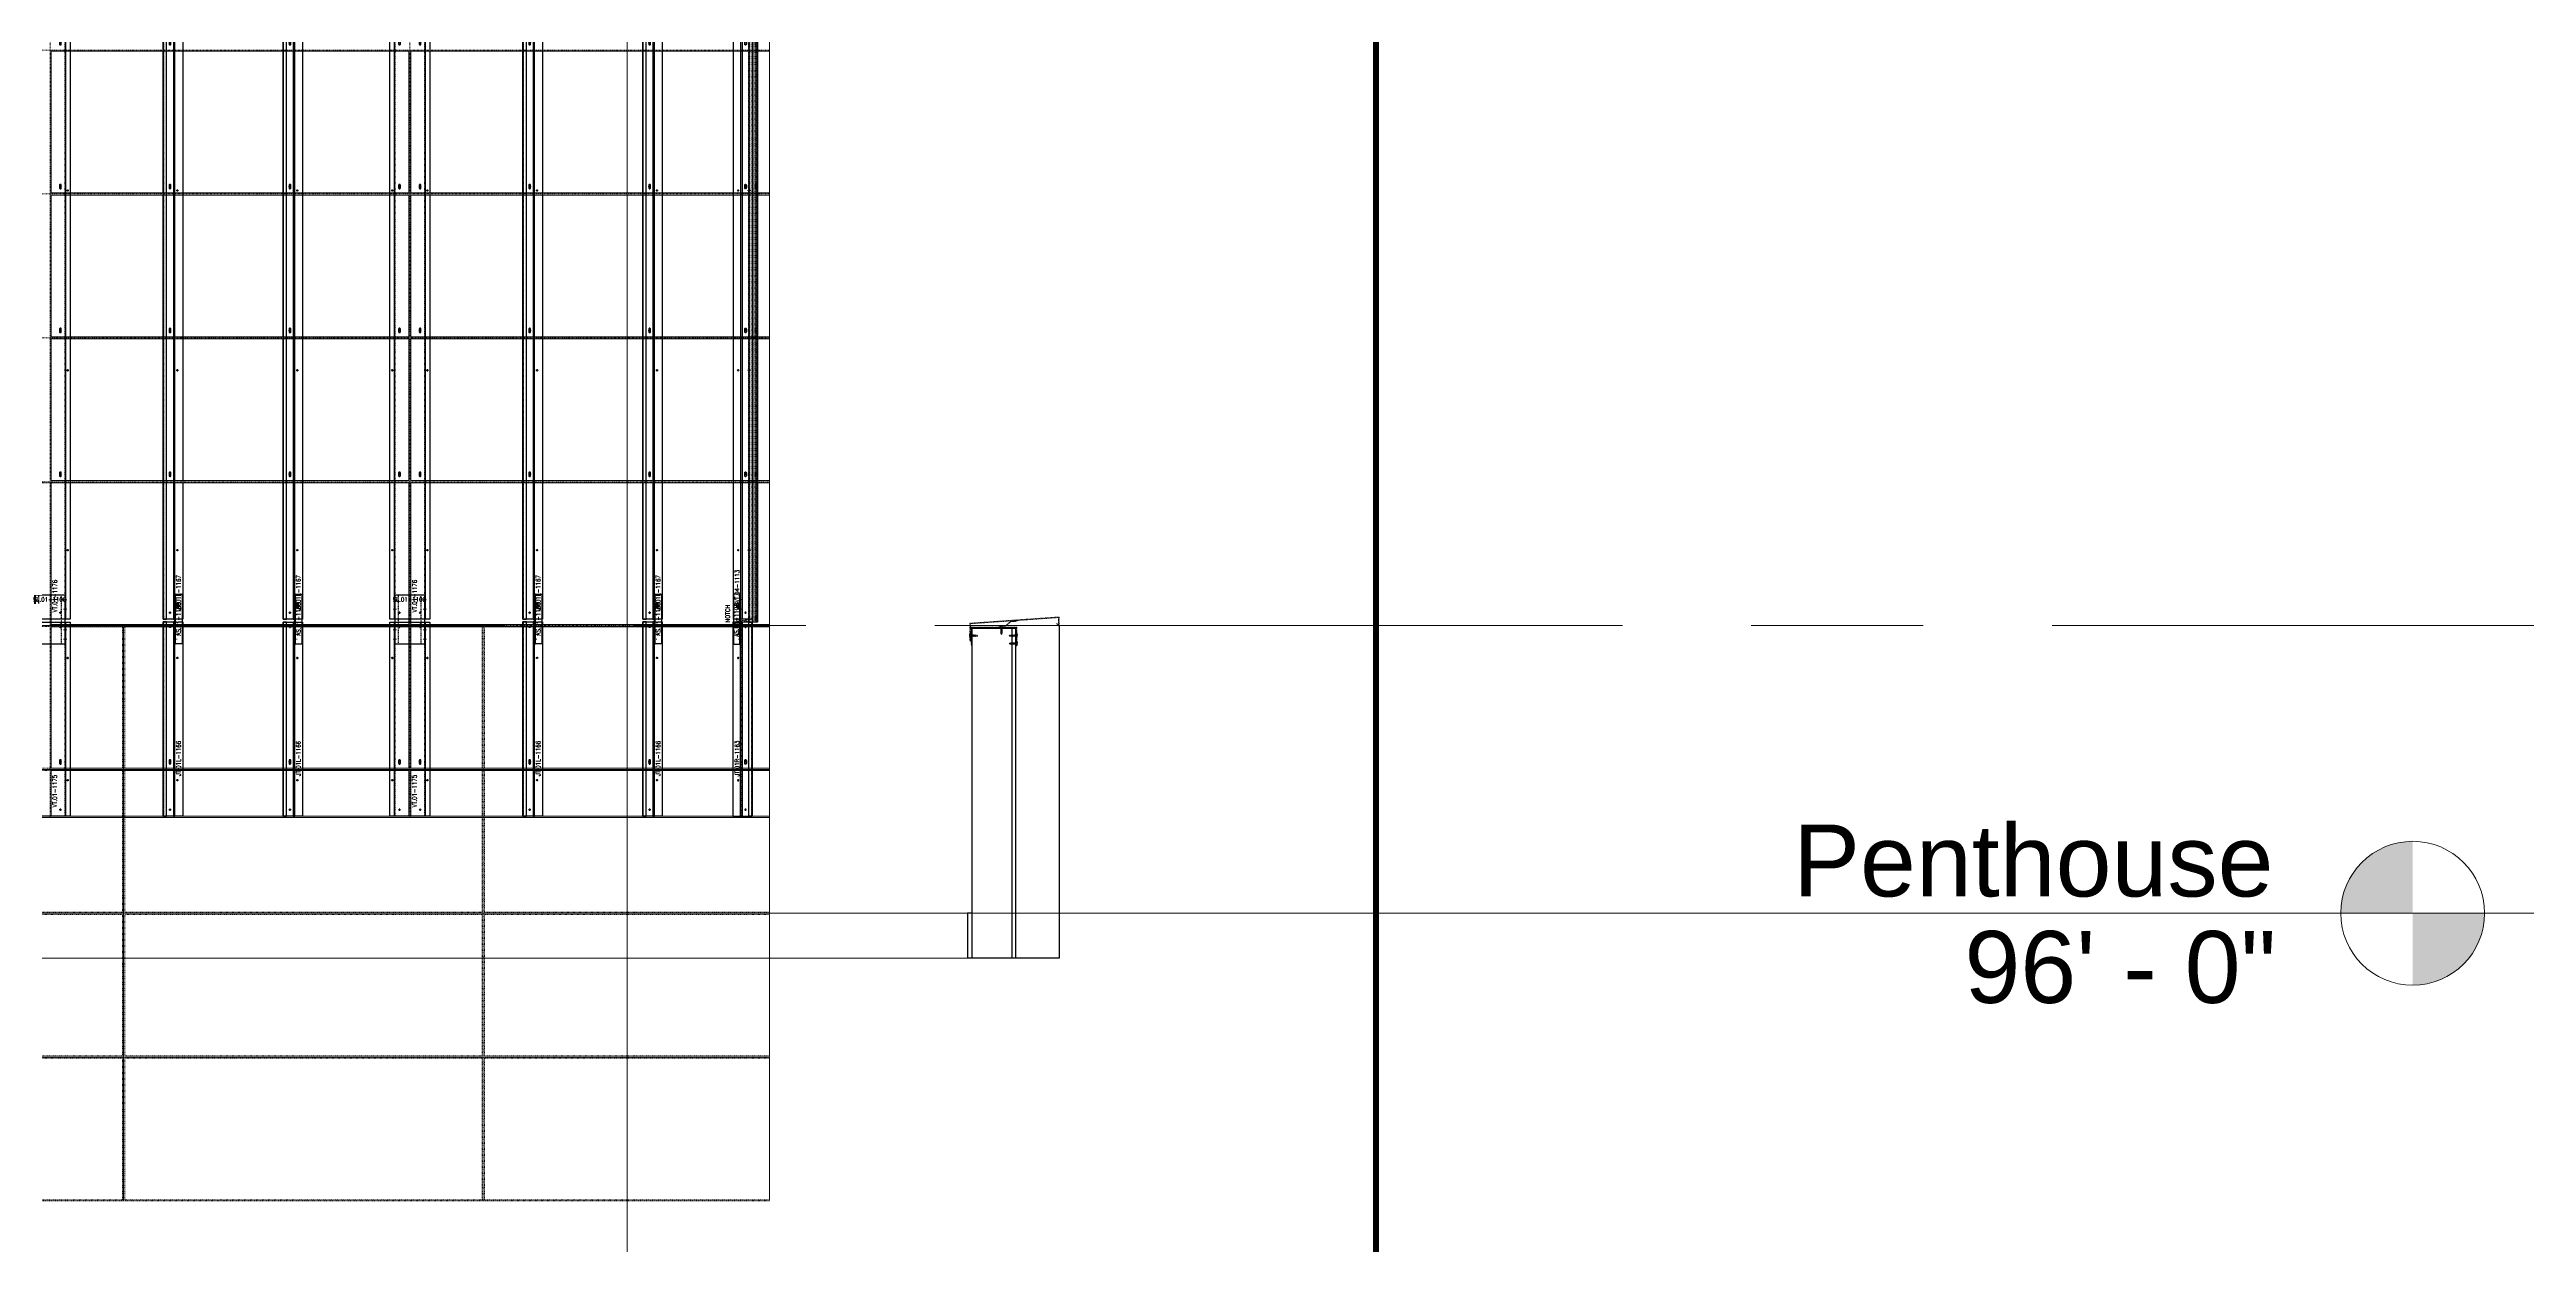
# Model space of a CAD drawing. Header units: inches. Extents: x 841 to 14369, y -4386 to -3225.
# Drawn here: x 3871.4 to 4284.5, y -4094 to -3894.6 of the extents above; entities that cross this region are included whole.
import ezdxf
from ezdxf.xclip import XClip

# ---------------------------------------------------------------- set-up
doc = ezdxf.new("R2010")
doc.units = ezdxf.units.IN
doc.header["$MEASUREMENT"] = 0
doc.header["$XCLIPFRAME"] = 0
for name, pattern in [('NBK_Center', [0.541667, 0.333333, -0.0625, 0.083333, -0.0625]), ('NBK_Center2', [0.270833, 0.166667, -0.03125, 0.041667, -0.03125]), ('NBK_CenterX2', [1.083333, 0.666667, -0.125, 0.166667, -0.125]), ('NBK_Hidden', [0.125, 0.083333, -0.041667]), ('NBK_Hidden2', [0.0625, 0.041667, -0.020833])]:
    doc.linetypes.add(name, pattern=pattern)
doc.layers.get('Defpoints').update_dxf_attribs({"color": 250, "lineweight": 0})
for name, color, linetype, lineweight in [('!Arch2', 8, 'Continuous', 9), ('!Bracket', 11, 'Continuous', 25), ('!Clip - bent', 20, 'Continuous', 25), ('!Dimension', 50, 'Continuous', 5), ('!Extrusion', 140, 'Continuous', 25), ('!Gridline', 112, 'NBK_CenterX2', 5), ('!Hatch', 8, 'Continuous', 5), ('!Linetype_Center', 220, 'NBK_Center', 9), ('!Linetype_Center2', 222, 'NBK_Center2', 9), ('!Linetype_Hidden', 210, 'NBK_Hidden', 9), ('!Misc1', 254, 'Continuous', 5), ('!Misc2', 252, 'NBK_Hidden2', 5), ('!Terracotta', 31, 'Continuous', 20)]:
    doc.layers.add(name, color=color, linetype=linetype, lineweight=lineweight)
doc.styles.add('Arial', font='arial.ttf', dxfattribs={"height": 12})
doc.styles.add('Romans', font='romans.shx', dxfattribs={"width": 0.8})

# ---------------------------------------------------------------- blocks, each defined once
blk = doc.blocks.new('A$C5F5E00A7')
h = blk.add_hatch(color=256)
edge = h.paths.add_edge_path(flags=0)
edge.add_line((2865.84, -258), (2853.84, -258))
edge.add_arc((2865.84, -258), 12, 90, 180, ccw=False)
edge.add_line((2865.84, -246), (2865.84, -258))
h = blk.add_hatch(color=256)
edge = h.paths.add_edge_path(flags=0)
edge.add_line((2865.84, -258), (2853.84, -258))
edge.add_arc((2865.84, -258), 12, 90, 180, ccw=False)
edge.add_line((2865.84, -246), (2865.84, -258))
h = blk.add_hatch(color=256)
edge = h.paths.add_edge_path(flags=0)
edge.add_line((2865.84, -270), (2865.84, -258))
edge.add_line((2865.84, -258), (2877.84, -258))
edge.add_arc((2865.84, -258), 12, 270, 360, ccw=False)
h = blk.add_hatch(color=256)
edge = h.paths.add_edge_path(flags=0)
edge.add_line((2865.84, -270), (2865.84, -258))
edge.add_line((2865.84, -258), (2877.84, -258))
edge.add_arc((2865.84, -258), 12, 270, 360, ccw=False)
for p, q in [((2568, -364.16), (2568, 207.16)), ((2568, -364.16), (2568, 207.16)), ((-187.78, -258), (2853.84, -258)), ((-187.78, -258), (2853.84, -258))]:
    blk.add_line(p, q)
blk.add_circle((2865.84, -258), 12)
blk.add_circle((2865.84, -258), 12)
at = {"char_height": 12, "attachment_point": 1, "style": 'Arial'}
for s, insert, width in [('Penthouse', (2762.47, -243.2), 96.96), ('Penthouse', (2762.47, -243.2), 96.96), ('96\' - 0"', (2791.07, -260.96), 63.024), ('96\' - 0"', (2791.07, -260.96), 63.024)]:
    blk.add_mtext(s, dxfattribs=dict(at, insert=insert, width=width))
blk = doc.blocks.new('*U831')
at = {"color": 0, "linetype": 'ByBlock'}
for p, q in [((0.1, -0.01), (-0.1, -0.04)), ((0.1, -0.07), (-0.1, -0.1)), ((0.1, -0.14), (-0.1, -0.16)), ((0.1, -0.2), (-0.1, -0.22)), ((0.1, -0.26), (-0.1, -0.29)), ((0.1, -0.32), (-0.1, -0.35)), ((0.1, -0.39), (-0.1, -0.41)), ((0.1, -0.45), (-0.1, -0.47)), ((0.1, -0.51), (-0.1, -0.54)), ((0.1, -0.57), (-0.1, -0.6)), ((0.1, -0.64), (-0.1, -0.66)), ((0.1, -0.7), (-0.1, -0.72)), ((0.02, -0.75), (-0.01, -0.93)), ((0, -1), (-0.01, -0.93)), ((0.08, -0.75), (0, -1))]:
    blk.add_line(p, q, dxfattribs=at)
blk.add_lwpolyline([(-0.17, 0.06), (0.17, 0.06, -0.999262), (0.17, 0), (-0.17, 0, -1.000932)], format="xyb", close=True)
for points in [[(0.07, 0), (-0.07, 0), (-0.07, -0.02)], [(0.07, 0), (0.1, -0.01), (0.07, -0.03), (0.07, -0.06)], [(-0.07, -0.08), (-0.07, -0.05), (-0.1, -0.04), (-0.07, -0.02)], [(-0.07, -0.14), (-0.07, -0.11), (-0.1, -0.1), (-0.07, -0.08)], [(-0.07, -0.2), (-0.07, -0.17), (-0.1, -0.16), (-0.07, -0.14)], [(-0.07, -0.27), (-0.07, -0.23), (-0.1, -0.22), (-0.07, -0.2)], [(-0.07, -0.33), (-0.07, -0.3), (-0.1, -0.29), (-0.07, -0.27)], [(-0.07, -0.39), (-0.07, -0.36), (-0.1, -0.35), (-0.07, -0.33)], [(-0.07, -0.45), (-0.07, -0.42), (-0.1, -0.41), (-0.07, -0.39)], [(-0.07, -0.52), (-0.07, -0.48), (-0.1, -0.47), (-0.07, -0.45)], [(-0.07, -0.58), (-0.07, -0.55), (-0.1, -0.54), (-0.07, -0.52)], [(-0.07, -0.64), (-0.07, -0.61), (-0.1, -0.6), (-0.07, -0.58)], [(-0.07, -0.7), (-0.07, -0.67), (-0.1, -0.66), (-0.07, -0.64)], [(-0.07, -0.77), (-0.07, -0.73), (-0.1, -0.72), (-0.07, -0.7)], [(0.07, -0.75), (0.08, -0.75), (0.08, -0.93), (0, -1), (-0.08, -0.93), (-0.08, -0.75), (-0.07, -0.75), (-0.07, -0.77)], [(0.07, -0.06), (0.1, -0.07), (0.07, -0.09), (0.07, -0.12)], [(0.07, -0.12), (0.1, -0.14), (0.07, -0.15), (0.07, -0.19)], [(0.07, -0.19), (0.1, -0.2), (0.07, -0.22), (0.07, -0.25)], [(0.07, -0.25), (0.1, -0.26), (0.07, -0.28), (0.07, -0.31)], [(0.07, -0.31), (0.1, -0.32), (0.07, -0.34), (0.07, -0.38)], [(0.07, -0.38), (0.1, -0.39), (0.07, -0.41), (0.07, -0.44)], [(0.07, -0.44), (0.1, -0.45), (0.07, -0.47), (0.07, -0.5)], [(0.07, -0.5), (0.1, -0.51), (0.07, -0.53), (0.07, -0.56)], [(0.07, -0.56), (0.1, -0.57), (0.07, -0.59), (0.07, -0.62)], [(0.07, -0.62), (0.1, -0.64), (0.07, -0.66), (0.07, -0.69)], [(0.07, -0.69), (0.1, -0.7), (0.07, -0.72), (0.07, -0.75)]]:
    blk.add_lwpolyline(points, dxfattribs=at)
for centre, radius, start, end in [((-0.04, -0.93), 0.0417, 132.5802, 180.5455), ((-0.05, -0.94), 0.0414, 11.0573, 109.1534)]:
    blk.add_arc(centre, radius, start, end, dxfattribs=at)
blk = doc.blocks.new('A$C5E8AE244')
at = {"layer": '!Hatch', "const_width": 0.0625}
blk.add_lwpolyline([(-6.42, 1.19), (-7.43, 1.26)], dxfattribs=at)
at = {"layer": '!Hatch'}
blk.add_lwpolyline([(-6.42, 1.15), (-7.44, 1.22), (-7.43, 1.3), (-6.42, 1.23)], close=True, dxfattribs=at)
at = {"layer": '!Misc1'}
blk.add_lwpolyline([(-14.49, 1.83), (-14.49, 1.87), (-14.45, 1.87)], dxfattribs=at)
at = {"layer": '!Misc2'}
for p, q in [((0.31, 0.19), (0.19, -2.12)), ((0.31, -2.12), (0.19, 0.19))]:
    blk.add_line(p, q, dxfattribs=at)
blk.add_lwpolyline([(0.39, -2.12), (0.39, 0.83), (-14.45, 1.87, 0.434812), (-14.49, 1.83), (-14.49, 0.45, 0.645045), (-14.43, 0.42), (-14.1, 0.71), (-14.15, 0.77), (-14.35, 0.6, -0.645045), (-14.41, 0.63), (-14.41, 1.74, -0.434812), (-14.37, 1.78), (0.31, 0.76), (0.31, -2.12)], format="xyb", close=True, dxfattribs=at)
for points in [[(-4.37, 0.19), (-5.37, 0.19), (-6.45, 1.09), (-7.44, 1.16), (-7.44, 1.22), (-6.42, 1.15), (-5.35, 0.25), (-4.37, 0.25)], [(0.13, -2.81), (0.13, 0.12), (-7.37, 0.12), (-7.37, -2.94), (-7.43, -2.94), (-7.43, 0.19), (0.13, 0.19), (0.19, 0.19), (0.19, -2.81)], [(0.19, 0.19), (0.31, 0.19), (0.31, -2.12), (0.19, -2.12)]]:
    blk.add_lwpolyline(points, close=True, dxfattribs=at)
at = {"layer": '!Misc2', "xscale": -1.279102632693, "yscale": 1.279102632693, "zscale": 1.279102632693}
blk.add_blockref('*U831', (-4.88, 0.25), dxfattribs=at)
at = {"layer": '!Misc2', "yscale": 1.279102632693, "zscale": 1.279102632693}
for p, xscale, rotation in [((-7.47, -1.24), -1.279102632693, 90), ((-7.47, -2.54), -1.279102632693, 90), ((0.39, -1.25), 1.279102632693, 270)]:
    blk.add_blockref('*U831', p, dxfattribs=dict(at, xscale=xscale, rotation=rotation))
blk = doc.blocks.new('A$C5F5E02A7')
blk.add_line((23.75, 324.5), (23.75, 0))
at = {"lineweight": 30}
for p, q in [((57.55, -7.5), (57.55, 47.54)), ((64.17, 47.54), (64.17, -7.5)), ((64.8, 47.54), (64.8, -7.5)), ((56.8, 0), (56.8, -7.5)), ((57.55, 0), (56.8, 0))]:
    blk.add_line(p, q, dxfattribs=at)
for points in [[(72.05, 48), (72.05, -7.5), (56.8, -7.5)], [(57.55, 47.54), (64.8, 47.54)]]:
    blk.add_lwpolyline(points, dxfattribs=at)
at = {"color": 8, "const_width": 0.125}
blk.add_lwpolyline([(57.55, 47.61), (64.92, 47.61)], dxfattribs=at)
at = {"linetype": 'NBK_Hidden2'}
blk.add_lwpolyline([(64.92, 47.54), (57.55, 47.54), (57.55, 47.67), (64.92, 47.67)], close=True, dxfattribs=at)
for points in [[(-120.75, 16), (23.75, 16), (23.75, 0), (-120.75, 0)], [(-121.25, -7.5), (56.8, -7.5), (56.8, 0), (-121.25, 0)]]:
    blk.add_lwpolyline(points, close=True)
at = {"xscale": -1}
blk.add_blockref('A$C5E8AE244', (57.56, 47.55), dxfattribs=at)
blk = doc.blocks.new('A$C5F5E3900')
at = {"layer": '!Linetype_Center2'}
for p, q in [((2399.75, 16), (2399.75, 324)), ((2459.75, 16), (2459.75, 324)), ((2519.75, 16), (2519.75, 324)), ((2374.37, 144), (2519.75, 144)), ((2374.37, 120), (2519.75, 120)), ((2374.76, 96), (2519.75, 96)), ((2286.5, 72), (2519.75, 72)), ((2374.76, 71.81), (2519.75, 71.81)), ((2374.75, 48), (2519.75, 48)), ((2374.75, 24), (2519.75, 24)), ((2374.75, 16), (2519.75, 16))]:
    blk.add_line(p, q, dxfattribs=at)
at = {"layer": '!Terracotta'}
for points in [[(2399.94, 120.19), (2459.56, 120.19), (2459.56, 143.81), (2399.94, 143.81)], [(2519.75, 120.19), (2459.94, 120.19), (2459.94, 143.81), (2519.75, 143.81)], [(2399.94, 119.81), (2459.56, 119.81), (2459.56, 96.19), (2399.94, 96.19)], [(2519.75, 119.81), (2459.94, 119.81), (2459.94, 96.19), (2519.75, 96.19)], [(2399.94, 72.19), (2459.56, 72.19), (2459.56, 95.81), (2399.94, 95.81)], [(2519.75, 72.19), (2459.94, 72.19), (2459.94, 95.81), (2519.75, 95.81)], [(2399.94, 48.19), (2399.94, 71.81), (2459.56, 71.81), (2459.56, 48.19)], [(2519.75, 48.19), (2519.75, 71.81), (2459.94, 71.81), (2459.94, 48.19)], [(2399.94, 24.19), (2399.94, 47.81), (2459.56, 47.81), (2459.56, 24.19)], [(2519.75, 24.19), (2519.75, 47.81), (2459.94, 47.81), (2459.94, 24.19)], [(2399.94, 16.19), (2399.94, 23.81), (2459.56, 23.81), (2459.56, 16.19)], [(2519.75, 16.19), (2519.75, 23.81), (2459.94, 23.81), (2459.94, 16.19)]]:
    blk.add_lwpolyline(points, close=True, dxfattribs=at)
blk = doc.blocks.new('A$C5F5E469F')
at = {"layer": '!Arch2', "color": 1}
blk.add_blockref('A$C5F5E02A7', (2568, 0), dxfattribs=at)
at = {"color": 1}
blk.add_blockref('A$C5F5E3900', (72, 0), dxfattribs=at)
blk = doc.blocks.new('E5C0158')
at = {"layer": '!Linetype_Hidden'}
for points in [[(-167.75, -23.81), (-107.75, -23.81), (-107.75, 0), (-167.75, 0)], [(-107.94, 0), (-167.56, 0), (-167.56, -23.62), (-107.94, -23.62)], [(-107.75, -23.81), (-47.75, -23.81), (-47.75, 0), (-107.75, 0)], [(-107.56, 0), (-47.94, 0), (-47.94, -23.62), (-107.56, -23.62)], [(0, 0), (-47.56, 0), (-47.56, -23.62), (0, -23.62)], [(0, -23.81), (-47.75, -23.81), (-47.75, 0), (0, 0)], [(-167.75, -47.81), (-107.75, -47.81), (-107.75, -23.81), (-167.75, -23.81)], [(-107.94, -24), (-167.56, -24), (-167.56, -47.63), (-107.94, -47.63)], [(-107.75, -47.81), (-47.75, -47.81), (-47.75, -23.81), (-107.75, -23.81)], [(-107.56, -24), (-47.94, -24), (-47.94, -47.63), (-107.56, -47.63)], [(0, -47.81), (-47.75, -47.81), (-47.75, -23.81), (0, -23.81)], [(0, -24), (-47.56, -24), (-47.56, -47.63), (0, -47.63)], [(-167.75, -71.81), (-107.75, -71.81), (-107.75, -47.81), (-167.75, -47.81)], [(-107.94, -48), (-167.56, -48), (-167.56, -71.63), (-107.94, -71.63)], [(-107.75, -71.81), (-47.75, -71.81), (-47.75, -47.81), (-107.75, -47.81)], [(-107.56, -48), (-47.94, -48), (-47.94, -71.63), (-107.56, -71.63)], [(0, -71.81), (-47.75, -71.81), (-47.75, -47.81), (0, -47.81)], [(0, -48), (-47.56, -48), (-47.56, -71.63), (0, -71.63)], [(-167.75, -95.81), (-107.75, -95.81), (-107.75, -71.81), (-167.75, -71.81)], [(-107.94, -72), (-167.56, -72), (-167.56, -95.62), (-107.94, -95.62)], [(-107.75, -95.81), (-47.75, -95.81), (-47.75, -71.81), (-107.75, -71.81)], [(-107.56, -72), (-47.94, -72), (-47.94, -95.62), (-107.56, -95.62)], [(0, -95.81), (-47.75, -95.81), (-47.75, -71.81), (0, -71.81)], [(0, -72), (-47.56, -72), (-47.56, -95.62), (0, -95.62)]]:
    blk.add_lwpolyline(points, close=True, dxfattribs=at)
blk = doc.blocks.new('GRID_ELEV NORTH_N')
at = {"layer": '!Gridline'}
for p, q in [((11.6141, 1.0278), (11.6141, 13.8025)), ((-6.5042, 9.493, 7.8434), (15.1097, 9.493, 7.8434)), ((-6.5042, 9.214), (15.1097, 9.214))]:
    blk.add_line(p, q, dxfattribs=at)
blk = doc.blocks.new('WEEP HOLE')
at = {"layer": '!Linetype_Center'}
for p, q in [((-0.22, 0.37), (0.22, 0.37)), ((0, 0.83), (0, -0.08))]:
    blk.add_line(p, q, dxfattribs=at)
at = {"color": 0}
blk.add_lwpolyline([(-0.14, 0.61), (-0.14, 0.14, 0.414214), (0, 0, 0.414214), (0.14, 0.14), (0.14, 0.61, 0.414214), (0, 0.75, 0.414214)], format="xyb", close=True, dxfattribs=at)
blk = doc.blocks.new('19mm WEEP HOLE')
at = {"layer": '!Linetype_Center'}
blk.add_line((-0.37, 0.2), (-0.37, -0.12), dxfattribs=at)
at = {"linetype": 'NBK_Hidden'}
blk.add_lwpolyline([(-0.75, 0.08), (0, 0.08), (0, 0), (-0.75, 0)], close=True, dxfattribs=at)
blk = doc.blocks.new('TAP HOLE_5mm')
at = {"layer": '!Linetype_Center2'}
for points in [[(-0.18, 0), (0.18, 0)], [(0, 0.18), (0, -0.18)]]:
    blk.add_lwpolyline(points, dxfattribs=at)
blk.add_circle((0, 0), 0.101)
blk = doc.blocks.new('CLEAR SECTION HOLE')
at = {"layer": '!Linetype_Center2'}
blk.add_line((-0.33, 0), (0.26, 0), dxfattribs=at)
at = {"layer": '!Misc2'}
blk.add_lwpolyline([(-0.08, 0.1), (0, 0.1), (0, -0.1), (-0.08, -0.1)], close=True, dxfattribs=at)
blk = doc.blocks.new('HOLE SECTION')
at = {"layer": '!Linetype_Center2'}
blk.add_line((-0.33, 0), (0.26, 0), dxfattribs=at)
at = {"layer": '!Misc2'}
blk.add_lwpolyline([(-0.09, 0.1), (0, 0.1), (0, -0.1), (-0.09, -0.1)], close=True, dxfattribs=at)
blk = doc.blocks.new('SECTION CLEAR HOLE 1')
at = {"layer": '!Linetype_Center2'}
blk.add_line((-0.33, 0, 0), (0.26, 0, 0), dxfattribs=at)
at = {"layer": '!Misc2'}
blk.add_lwpolyline([(-0.12, 0.1), (0, 0.1), (0, -0.1), (-0.12, -0.1)], close=True, dxfattribs=at)
blk = doc.blocks.new('SLOTTED SECTION1')
at = {"layer": '!Linetype_Center2'}
blk.add_lwpolyline([(-0.24, 0), (0.12, 0)], dxfattribs=at)
at = {"layer": '!Misc2'}
blk.add_lwpolyline([(-0.12, 0.47), (0, 0.47), (0, -0.47), (-0.12, -0.47)], close=True, dxfattribs=at)
blk = doc.blocks.new('SLOTTED HOLE 1')
at = {"layer": '!Linetype_Center'}
for p, q in [((0, 0.55), (0, -0.55)), ((-0.22, 0), (0.22, 0))]:
    blk.add_line(p, q, dxfattribs=at)
at = {"color": 0}
blk.add_lwpolyline([(-0.14, 0.33), (-0.14, -0.33, 0.414214), (0, -0.47, 0.414214), (0.14, -0.33), (0.14, 0.33, 0.414214), (0, 0.47, 0.414214)], format="xyb", close=True, dxfattribs=at)
blk = doc.blocks.new('SPPLICE 1')
at = {"layer": 'Defpoints', "color": 8}
for points in [[(-1.3, 4.65), (-0.12, 4.65), (-0.12, -3.67), (-1.3, -3.67)], [(-1.3, -3.67), (-1.18, -3.67), (-1.18, 4.65), (-1.3, 4.65)]]:
    blk.add_lwpolyline(points, close=True, dxfattribs=at)
at = {"layer": '!Dimension'}
for name, p in [('SLOTTED SECTION1', (-1.18, 3.73)), ('SLOTTED SECTION1', (-1.18, 2.15)), ('SECTION CLEAR HOLE 1', (-1.18, -1.3)), ('SECTION CLEAR HOLE 1', (-1.18, -2.88))]:
    blk.add_blockref(name, p, dxfattribs=at)
at = {"layer": '!Extrusion', "linetype": 'NBK_Hidden'}
blk.add_blockref('SLOTTED HOLE 1', (-0.83, 2.75), dxfattribs=at)
at = {"layer": '!Extrusion', "rotation": 360}
blk.add_blockref('TAP HOLE_5mm', (-0.83, -2.09), dxfattribs=at)
blk = doc.blocks.new('SPLICE HIDDEN')
at = {"layer": '!Linetype_Center'}
for p, q in [((-0.93, 2.75), (-0.49, 2.75)), ((-0.71, 3.3), (-0.71, 2.2))]:
    blk.add_line(p, q, dxfattribs=at)
at = {"layer": '!Linetype_Center2'}
for points in [[(-0.89, -2.09), (-0.53, -2.09)], [(-0.71, -1.91), (-0.71, -2.26)]]:
    blk.add_lwpolyline(points, dxfattribs=at)
at = {"layer": 'Defpoints', "color": 8}
for points in [[(-1.18, -3.67), (-1.06, -3.67), (-1.06, 4.65), (-1.18, 4.65)], [(-1.18, 4.65), (0, 4.65), (0, -3.67), (-1.18, -3.67)]]:
    blk.add_lwpolyline(points, close=True, dxfattribs=at)
blk.add_lwpolyline([(-0.85, 3.08), (-0.85, 2.42, 0.414214), (-0.71, 2.28, 0.414214), (-0.57, 2.42), (-0.57, 3.08, 0.414214), (-0.71, 3.22, 0.414214)], format="xyb", close=True, dxfattribs=at)
blk.add_circle((-0.71, -2.09), 0.101, dxfattribs=at)
at = {"layer": '!Dimension'}
for name, p in [('SLOTTED SECTION1', (-1.06, 3.73)), ('SLOTTED SECTION1', (-1.06, 2.15)), ('SECTION CLEAR HOLE 1', (-1.06, -1.3)), ('SECTION CLEAR HOLE 1', (-1.06, -2.88))]:
    blk.add_blockref(name, p, dxfattribs=at)
blk = doc.blocks.new('CVT.04-1113-')
at = {"layer": '!Extrusion'}
blk.add_lwpolyline([(-0.76, 0.52), (-3.97, 0.52), (-3.97, 144.02), (-3.34, 144.02, 1), (-3.06, 144.02), (0, 144.02), (0, 0), (-1.42, 0), (-1.42, 0.52)], format="xyb", dxfattribs=at)
blk.add_lwpolyline([(-2.78, 0.52), (-2.78, 144.02), (-2.53, 144.02), (-2.53, 0.52)], close=True, dxfattribs=at)
at = {"layer": '!Extrusion', "linetype": 'NBK_Hidden'}
for points in [[(-1.42, 0), (-1.42, 144.02), (-1.33, 144.02), (-1.33, 0)], [(-0.86, 0), (-0.86, 144.02), (-0.76, 144.02), (-0.76, 0)]]:
    blk.add_lwpolyline(points, close=True, dxfattribs=at)
at = {"layer": '!Extrusion'}
blk.add_lwpolyline([(-0.76, 0), (-0.76, 144.02), (-1.41, 144.02), (-1.41, 0.52), (-1.33, 0.52)], dxfattribs=at)
at = {"layer": '!Extrusion', "linetype": 'NBK_Hidden'}
for points in [[(-0.35, 0), (-0.35, 144.02), (-0.28, 144.02), (-0.28, 0)], [(-0.04, 0), (-0.04, 144.02), (-0.14, 144.02), (-0.14, 0)]]:
    blk.add_lwpolyline(points, dxfattribs=at)
at = {"layer": '!Linetype_Center2'}
for points in [[(-3.97, 0.52), (-0.76, 0)], [(-0.76, 0.52), (-3.97, 0)]]:
    blk.add_lwpolyline(points, dxfattribs=at)
blk.add_lwpolyline([(-0.76, 0.52), (-3.97, 0.52), (-3.97, 0), (-0.76, 0)], close=True, dxfattribs=at)
at = {"layer": '!Clip - bent'}
blk.add_blockref('SPLICE HIDDEN', (-0.15, 144.02), dxfattribs=at)
at = {"layer": '!Dimension', "xscale": -1}
blk.add_blockref('SPPLICE 1', (-4.08, 144.02), dxfattribs=at)
at = {"layer": '!Dimension'}
for name, p in [('CLEAR SECTION HOLE', (-0.28, 143.19)), ('HOLE SECTION', (-1.33, 132.02)), ('HOLE SECTION', (-1.33, 102.02)), ('HOLE SECTION', (-1.33, 72.02)), ('HOLE SECTION', (-1.33, 42.02)), ('HOLE SECTION', (-1.33, 12.02))]:
    blk.add_blockref(name, p, dxfattribs=at)
at = {"layer": '!Extrusion', "xscale": -1}
for name, p in [('TAP HOLE_5mm', (-1.97, 143.19)), ('WEEP HOLE', (-1.97, 120.3)), ('WEEP HOLE', (-1.97, 96.3)), ('WEEP HOLE', (-1.97, 72.3)), ('WEEP HOLE', (-1.97, 48.3)), ('WEEP HOLE', (-1.97, 24.3)), ('TAP HOLE_5mm', (-1.97, 1.58))]:
    blk.add_blockref(name, p, dxfattribs=at)
at = {"layer": '!Extrusion'}
for p in [(-3.2, 132.02), (-3.2, 102.02), (-3.2, 72.02), (-3.2, 42.02), (-3.2, 12.02)]:
    blk.add_blockref('TAP HOLE_5mm', p, dxfattribs=at)
at = {"layer": '!Extrusion', "rotation": 270}
for p in [(-0.35, 120.3), (-0.35, 96.3), (-0.35, 72.3), (-0.35, 48.3), (-0.35, 24.3), (-0.35, 0.29)]:
    blk.add_blockref('19mm WEEP HOLE', p, dxfattribs=at)
at = {"layer": 'Defpoints', "color": 3, "char_height": 0.75, "width": 1.65, "attachment_point": 5, "rotation": 90, "style": 'Romans'}
for s, insert in [('CVT.04-1113', (-3.38, 5.7)), ('NOTCH', (-4.95, 1.43))]:
    blk.add_mtext(s, dxfattribs=dict(at, insert=insert))
blk = doc.blocks.new('SL.01-1101')
at = {"layer": '!Bracket'}
for points in [[(4.65, -1.3), (4.65, -0.12), (-3.67, -0.12), (-3.67, -1.3)], [(-3.67, -1.3), (-3.67, -1.18), (4.65, -1.18), (4.65, -1.3)]]:
    blk.add_lwpolyline(points, close=True, dxfattribs=at)
at = {"layer": '!Dimension', "xscale": -1, "rotation": 270}
for name, p in [('SECTION CLEAR HOLE 1', (-2.88, -1.18)), ('SECTION CLEAR HOLE 1', (-1.3, -1.18)), ('SLOTTED SECTION1', (2.15, -1.18)), ('SLOTTED SECTION1', (3.73, -1.18))]:
    blk.add_blockref(name, p, dxfattribs=at)
at = {"layer": '!Extrusion', "xscale": -1, "rotation": 270}
blk.add_blockref('TAP HOLE_5mm', (-2.09, -0.83), dxfattribs=at)
at = {"layer": '!Extrusion', "linetype": 'NBK_Hidden', "xscale": -1, "rotation": 270}
blk.add_blockref('SLOTTED HOLE 1', (2.75, -0.83), dxfattribs=at)
at = {"layer": 'Defpoints', "color": 30, "insert": (0.32, -0.6), "char_height": 0.75, "width": 1.65, "attachment_point": 5, "style": 'Romans'}
blk.add_mtext('AS.01-1101', dxfattribs=at)
blk = doc.blocks.new('JT.01R-1163')
at = {"layer": '!Extrusion'}
blk.add_lwpolyline([(-3.25, 0), (0, 0), (0, 32.4), (-2.22, 32.4, -1), (-2.5, 32.4), (-3.25, 32.4)], format="xyb", close=True, dxfattribs=at)
for points in [[(-1.69, 32.4), (-1.69, 0), (-1.95, 0), (-1.95, 32.4)], [(0, 32.4), (0, 0), (-0.57, 0), (-0.57, 32.4)]]:
    blk.add_lwpolyline(points, close=True, dxfattribs=at)
at = {"layer": '!Extrusion', "linetype": 'NBK_Hidden'}
for points in [[(-1.87, 32.4), (-1.87, 0), (-1.95, 0), (-1.95, 32.4)], [(0, 32.4), (0, 0), (-0.08, 0), (-0.08, 32.4)]]:
    blk.add_lwpolyline(points, close=True, dxfattribs=at)
at = {"layer": '!Extrusion', "xscale": -1}
for name, p in [('TAP HOLE_5mm', (-1.13, 31.57)), ('TAP HOLE_5mm', (-2.36, 26.4)), ('WEEP HOLE', (-1.13, 8.68)), ('TAP HOLE_5mm', (-2.36, 6)), ('TAP HOLE_5mm', (-1.13, 1.09))]:
    blk.add_blockref(name, p, dxfattribs=at)
at = {"color": 144, "rotation": 90}
blk.add_blockref('SL.01-1101', (-3.25, 32.4), dxfattribs=at)
at = {"layer": 'Defpoints', "color": 5, "insert": (-2.54, 9.62), "char_height": 0.75, "width": 1.65, "attachment_point": 5, "rotation": 90, "style": 'Romans'}
blk.add_mtext('JT.01R-1163', dxfattribs=at)
blk = doc.blocks.new('AS.01-1100')
at = {"layer": '!Bracket'}
for points in [[(-1.3, 4.65), (-0.12, 4.65), (-0.12, -3.67), (-1.3, -3.67)], [(-1.3, -3.67), (-1.18, -3.67), (-1.18, 4.65), (-1.3, 4.65)]]:
    blk.add_lwpolyline(points, close=True, dxfattribs=at)
at = {"layer": '!Dimension'}
for name, p in [('SLOTTED SECTION1', (-1.18, 3.73)), ('SLOTTED SECTION1', (-1.18, 2.15)), ('SECTION CLEAR HOLE 1', (-1.18, -1.3)), ('SECTION CLEAR HOLE 1', (-1.18, -2.88))]:
    blk.add_blockref(name, p, dxfattribs=at)
at = {"layer": '!Extrusion', "linetype": 'NBK_Hidden'}
blk.add_blockref('SLOTTED HOLE 1', (-0.83, 2.75), dxfattribs=at)
at = {"layer": '!Extrusion', "rotation": 360}
blk.add_blockref('TAP HOLE_5mm', (-0.83, -2.09), dxfattribs=at)
at = {"layer": 'Defpoints', "color": 30, "insert": (-0.71, 0.49), "char_height": 0.75, "width": 1.65, "attachment_point": 5, "rotation": 90, "style": 'Romans'}
blk.add_mtext('AS.01-1100', dxfattribs=at)
blk = doc.blocks.new('JT.01L-1167')
at = {"layer": '!Extrusion'}
blk.add_lwpolyline([(3.25, 0), (0, 0), (0, 143.5), (2.22, 143.5, 1), (2.5, 143.5), (3.25, 143.5)], format="xyb", close=True, dxfattribs=at)
at = {"layer": '!Extrusion', "linetype": 'NBK_Hidden'}
for points in [[(0, 143.5), (0, 0), (0.08, 0), (0.08, 143.5)], [(1.87, 143.5), (1.87, 0), (1.95, 0), (1.95, 143.5)]]:
    blk.add_lwpolyline(points, close=True, dxfattribs=at)
at = {"layer": '!Extrusion'}
for points in [[(0, 143.5), (0, 0), (0.57, 0), (0.57, 143.5)], [(1.69, 143.5), (1.69, 0), (1.95, 0), (1.95, 143.5)]]:
    blk.add_lwpolyline(points, close=True, dxfattribs=at)
at = {"layer": '!Dimension'}
blk.add_blockref('AS.01-1100', (3.25, 143.5), dxfattribs=at)
at = {"layer": '!Extrusion', "rotation": 360}
for p in [(1.13, 142.67), (2.36, 131.5), (2.36, 101.5), (2.36, 71.5), (2.36, 41.5), (2.36, 11.5), (1.13, 1.06)]:
    blk.add_blockref('TAP HOLE_5mm', p, dxfattribs=at)
at = {"layer": '!Extrusion'}
for p in [(1.13, 119.78), (1.13, 95.78), (1.13, 71.78), (1.13, 47.78), (1.13, 23.78)]:
    blk.add_blockref('WEEP HOLE', p, dxfattribs=at)
at = {"layer": 'Defpoints', "color": 2, "insert": (2.54, 4.4), "char_height": 0.75, "width": 1.65, "attachment_point": 5, "rotation": 90, "style": 'Romans'}
blk.add_mtext('JT.01L-1167', dxfattribs=at)
blk = doc.blocks.new('JT.01L-1166')
at = {"layer": '!Extrusion'}
blk.add_lwpolyline([(3.25, 0), (0, 0), (0, 32.4), (2.22, 32.4, 1), (2.5, 32.4), (3.25, 32.4)], format="xyb", close=True, dxfattribs=at)
at = {"layer": '!Extrusion', "linetype": 'NBK_Hidden'}
for points in [[(0, 32.4), (0, 0), (0.08, 0), (0.08, 32.4)], [(1.87, 32.4), (1.87, 0), (1.95, 0), (1.95, 32.4)]]:
    blk.add_lwpolyline(points, close=True, dxfattribs=at)
at = {"layer": '!Extrusion'}
for points in [[(0, 32.4), (0, 0), (0.57, 0), (0.57, 32.4)], [(1.69, 32.4), (1.69, 0), (1.95, 0), (1.95, 32.4)]]:
    blk.add_lwpolyline(points, close=True, dxfattribs=at)
at = {"layer": '!Dimension'}
blk.add_blockref('AS.01-1100', (3.25, 32.4), dxfattribs=at)
at = {"layer": '!Extrusion', "rotation": 360}
for p in [(1.13, 31.57), (2.36, 26.4), (2.36, 6), (1.13, 1.09)]:
    blk.add_blockref('TAP HOLE_5mm', p, dxfattribs=at)
at = {"layer": '!Extrusion'}
blk.add_blockref('WEEP HOLE', (1.13, 8.68), dxfattribs=at)
at = {"layer": 'Defpoints', "color": 2, "insert": (2.54, 9.62), "char_height": 0.75, "width": 1.65, "attachment_point": 5, "rotation": 90, "style": 'Romans'}
blk.add_mtext('JT.01L-1166', dxfattribs=at)
blk = doc.blocks.new('VT.01-1175')
at = {"layer": '!Extrusion'}
blk.add_lwpolyline([(-2.45, 36.93), (2.45, 36.93), (2.45, 28.73), (-2.45, 28.73)], close=True, dxfattribs=at)
at = {"layer": '!Extrusion', "linetype": 'NBK_Hidden2'}
blk.add_lwpolyline([(-1.86, 36.93), (1.86, 36.93), (1.86, 28.73), (-1.86, 28.73)], close=True, dxfattribs=at)
at = {"layer": '!Extrusion'}
blk.add_lwpolyline([(3.33, 0), (-3.33, 0), (-3.33, 32.4), (1.58, 32.4, 1), (1.86, 32.4), (3.33, 32.4)], format="xyb", close=True, dxfattribs=at)
blk.add_lwpolyline([(1.86, 32.4), (2.54, 32.4), (2.54, 0), (-2.54, 0), (-2.54, 32.4), (1.58, 32.4)], dxfattribs=at)
at = {"layer": '!Extrusion', "linetype": 'NBK_Hidden'}
blk.add_lwpolyline([(1.86, 32.4), (2.46, 32.4), (2.46, 0), (-2.46, 0), (-2.46, 32.4), (1.58, 32.4)], dxfattribs=at)
at = {"layer": '!Dimension', "rotation": 360}
for p in [(-2.46, 31.1), (-2.46, 29.52), (2.54, 31.1), (2.54, 29.52)]:
    blk.add_blockref('CLEAR SECTION HOLE', p, dxfattribs=at)
at = {"layer": '!Extrusion'}
for name, p in [('TAP HOLE_5mm', (-1.72, 31.57)), ('TAP HOLE_5mm', (1.72, 31.57)), ('TAP HOLE_5mm', (-2.93, 26.4)), ('TAP HOLE_5mm', (2.93, 26.4)), ('WEEP HOLE', (-1.72, 8.68)), ('WEEP HOLE', (1.72, 8.68)), ('TAP HOLE_5mm', (-2.93, 6)), ('TAP HOLE_5mm', (2.93, 6)), ('TAP HOLE_5mm', (-1.72, 1.09)), ('TAP HOLE_5mm', (1.72, 1.09))]:
    blk.add_blockref(name, p, dxfattribs=at)
at = {"layer": 'Defpoints', "color": 30, "insert": (-0.07, 36.17), "char_height": 0.75, "width": 1.65, "attachment_point": 5, "style": 'Romans'}
blk.add_mtext('SL.01-1100', dxfattribs=at)
at = {"layer": 'Defpoints', "color": 1, "insert": (0.77, 4.18), "char_height": 0.75, "width": 1.65, "attachment_point": 5, "rotation": 90, "style": 'Romans'}
blk.add_mtext('VT.01-1175', dxfattribs=at)
blk = doc.blocks.new('SLOTTED SECTION HOLE')
at = {"layer": '!Linetype_Center2'}
blk.add_line((-0.33, 0), (0.26, 0), dxfattribs=at)
at = {"layer": '!Misc2'}
blk.add_lwpolyline([(-0.08, 0.47), (0, 0.47), (0, -0.47), (-0.08, -0.47)], close=True, dxfattribs=at)
blk = doc.blocks.new('VT.01-1176')
at = {"layer": '!Extrusion'}
blk.add_lwpolyline([(-2.45, 148.03), (2.45, 148.03), (2.45, 139.83), (-2.45, 139.83)], close=True, dxfattribs=at)
at = {"layer": '!Extrusion', "linetype": 'NBK_Hidden2'}
blk.add_lwpolyline([(-1.86, 148.03), (1.86, 148.03), (1.86, 139.83), (-1.86, 139.83)], close=True, dxfattribs=at)
at = {"layer": '!Extrusion'}
blk.add_lwpolyline([(3.33, 0), (-3.33, 0), (-3.33, 143.5), (1.58, 143.5, 1), (1.86, 143.5), (3.33, 143.5)], format="xyb", close=True, dxfattribs=at)
blk.add_lwpolyline([(1.86, 143.5), (2.54, 143.5), (2.54, 0), (-2.54, 0), (-2.54, 143.5), (1.58, 143.5)], dxfattribs=at)
at = {"layer": '!Extrusion', "linetype": 'NBK_Hidden'}
blk.add_lwpolyline([(1.86, 143.5), (2.46, 143.5), (2.46, 0), (-2.46, 0), (-2.46, 143.5), (1.58, 143.5)], dxfattribs=at)
at = {"layer": '!Dimension', "rotation": 360}
for name, p in [('CLEAR SECTION HOLE', (-2.46, 142.21)), ('CLEAR SECTION HOLE', (-2.46, 140.63)), ('CLEAR SECTION HOLE', (2.54, 142.21)), ('CLEAR SECTION HOLE', (2.54, 140.63)), ('SLOTTED SECTION HOLE', (-2.46, 3.23)), ('SLOTTED SECTION HOLE', (-2.46, 1.65)), ('SLOTTED SECTION HOLE', (2.54, 3.23)), ('SLOTTED SECTION HOLE', (2.54, 1.65))]:
    blk.add_blockref(name, p, dxfattribs=at)
at = {"layer": '!Extrusion', "rotation": 360}
for name, p in [('TAP HOLE_5mm', (-1.72, 142.67)), ('TAP HOLE_5mm', (1.72, 142.67)), ('TAP HOLE_5mm', (-2.93, 131.5)), ('TAP HOLE_5mm', (2.93, 131.5)), ('WEEP HOLE', (-1.72, 119.78)), ('WEEP HOLE', (1.72, 119.78)), ('TAP HOLE_5mm', (-2.93, 101.5)), ('TAP HOLE_5mm', (2.93, 101.5)), ('WEEP HOLE', (-1.72, 95.78)), ('WEEP HOLE', (1.72, 95.78)), ('TAP HOLE_5mm', (-2.93, 71.5)), ('WEEP HOLE', (-1.72, 71.78)), ('WEEP HOLE', (1.72, 71.78)), ('TAP HOLE_5mm', (2.93, 71.5)), ('WEEP HOLE', (-1.72, 47.78)), ('WEEP HOLE', (1.72, 47.78)), ('TAP HOLE_5mm', (-2.93, 41.5)), ('TAP HOLE_5mm', (2.93, 41.5)), ('WEEP HOLE', (-1.72, 23.78)), ('WEEP HOLE', (1.72, 23.78)), ('TAP HOLE_5mm', (-2.93, 11.5)), ('TAP HOLE_5mm', (2.93, 11.5)), ('TAP HOLE_5mm', (-1.72, 1.06)), ('TAP HOLE_5mm', (1.72, 1.06))]:
    blk.add_blockref(name, p, dxfattribs=at)
at = {"layer": 'Defpoints', "color": 30, "insert": (-0.03, 147.53), "char_height": 0.75, "width": 1.65, "attachment_point": 5, "style": 'Romans'}
blk.add_mtext('SL.01-1100', dxfattribs=at)
at = {"layer": 'Defpoints', "color": 1, "insert": (0.8, 3.84), "char_height": 0.75, "width": 1.65, "attachment_point": 5, "rotation": 90, "style": 'Romans'}
blk.add_mtext('VT.01-1176', dxfattribs=at)
blk = doc.blocks.new('NORTH PENTHOUSE TRACK')
at = {"color": 144}
blk.add_line((2586.47, 48.58), (2585.75, 48.58), dxfattribs=at)
at = {"layer": '!Clip - bent', "color": 2}
blk.add_blockref('CVT.04-1113-', (2589.72, 48.56), dxfattribs=at)
at = {"color": 3}
for name, p in [('VT.01-1176', (2471.75, 49.08)), ('JT.01L-1167', (2490.62, 49.08)), ('JT.01L-1167', (2510.62, 49.08)), ('VT.01-1176', (2531.75, 49.08)), ('JT.01L-1167', (2550.62, 49.08)), ('JT.01L-1167', (2570.62, 49.08)), ('VT.01-1175', (2471.75, 16.19)), ('JT.01L-1166', (2490.62, 16.2)), ('JT.01L-1166', (2510.62, 16.19)), ('VT.01-1175', (2531.75, 16.19)), ('JT.01L-1166', (2550.62, 16.2)), ('JT.01L-1166', (2570.62, 16.2)), ('JT.01R-1163', (2588.88, 16.19))]:
    blk.add_blockref(name, p, dxfattribs=at)

msp = doc.modelspace()

# ---------------------------------------------------------------- linework, layer by layer
at = {"layer": 'Defpoints', "color": 2, "const_width": 1}
msp.add_lwpolyline([(1293.02, -3651.07), (4092.6, -3651.07), (4092.6, -4190.12), (1293.02, -4190.12)], close=True, dxfattribs=at)

# ---------------------------------------------------------------- block references
at = {"layer": '!Dimension'}
msp.add_blockref('E5C0158', (3991.46, -3990.9), dxfattribs=at)
ref = msp.add_blockref('GRID_ELEV NORTH_N', (1969.71, -5623.81, -1349.31), dxfattribs=dict(xscale=172.031999999448, yscale=172.031999999448, zscale=172.031999999448))
XClip(ref).set_block_clipping_path([(-7.0316507845, 8.3338612674), (70.2019192724, 15.9895587659)])
at = {"color": 1}
msp.add_blockref('A$C5F5E469F', (1399.71, -4038.72), dxfattribs=at)
at = {"color": 144}
msp.add_blockref('NORTH PENTHOUSE TRACK', (1399.71, -4038.72), dxfattribs=at)
at = {"layer": 'Defpoints', "color": 1}
msp.add_blockref('A$C5F5E00A7', (1399.71, -3780.72), dxfattribs=at)

doc.saveas('drawing.dxf')
